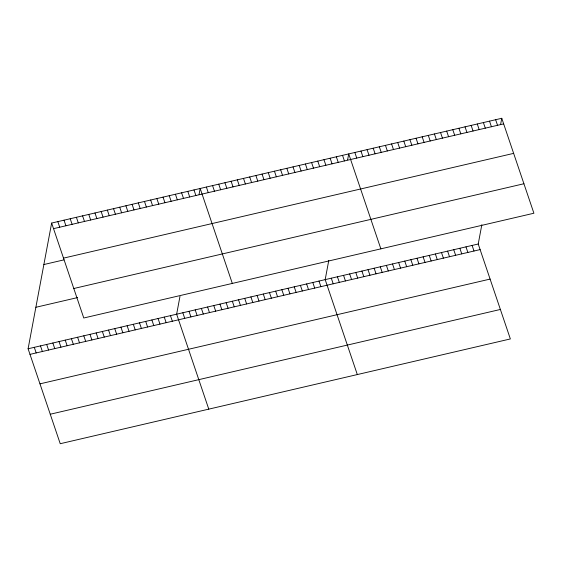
<?xml version="1.0" encoding="UTF-8"?>
<svg xmlns="http://www.w3.org/2000/svg" width="562" height="562" viewBox="0 0 562 562"><rect width="100%" height="100%" fill="white"/><g stroke="black" fill="none" stroke-linecap="round" stroke-linejoin="round"><path stroke-width="0.84" d="M481.831 224.744L478.227 244.006L510.359 338.942L60.232 443.713L28.1 348.77L51.641 223.058L501.768 118.287L533.9 213.23L83.773 317.994L51.641 223.058M179.973 296.42L176.644 314.2L208.776 409.136M199.074 194.41L200.184 188.481L232.317 283.424M328.791 260.368L325.18 279.623L357.32 374.566M347.611 159.84L348.721 153.911L380.86 248.847M500.658 124.216L501.768 118.287M53.531 228.65L503.657 123.886M63.513 258.134L513.64 153.37M43.871 264.54L63.984 259.862M73.798 288.51L523.917 183.746M35.87 307.288L77.647 297.565M28.1 348.77L478.227 244.006M29.997 354.369L480.124 249.598M39.972 383.853L490.099 279.082M50.257 414.229L500.384 309.458M495.642 119.713L497.539 125.312M489.523 121.139L491.413 126.738M483.397 122.565L485.294 128.157M477.279 123.991L479.175 129.583M471.16 125.417L473.049 131.009M465.034 126.836L466.931 132.435M458.915 128.262L460.805 133.861M452.789 129.689L454.686 135.287M446.671 131.115L448.567 136.707M440.545 132.541L442.442 138.133M434.426 133.96L436.323 139.559M472.101 245.432L473.998 251.024M428.307 135.386L430.197 140.985M465.982 246.858L467.879 252.45M422.181 136.812L424.078 142.411M459.864 248.278L461.753 253.876M416.063 138.238L417.952 143.837M453.738 249.704L455.634 255.303M409.937 139.664L411.834 145.256M447.619 251.13L449.509 256.729M403.818 141.09L405.715 146.682M441.493 252.556L443.39 258.148M397.699 142.509L399.589 148.108M435.374 253.982L437.271 259.574M391.573 143.935L393.47 149.534M429.256 255.401L431.145 261M385.455 145.361L387.344 150.96M423.13 256.827L425.027 262.426M379.329 146.787L381.226 152.379M417.011 258.253L418.901 263.852M373.21 148.213L375.107 153.805M410.885 259.679L412.782 265.278M367.084 149.64L368.981 155.231M404.766 261.105L406.656 266.697M360.966 151.059L362.862 156.657M398.641 262.531L400.537 268.123M354.847 152.485L356.737 158.084M392.522 263.95L394.419 269.549M386.403 265.376L388.293 270.975M342.532 155.351L344.429 160.95M380.277 266.802L382.174 272.401M336.343 156.791L338.24 162.39M374.159 268.229L376.048 273.82M368.033 269.655L369.929 275.247M330.154 158.231L332.051 163.83M361.914 271.081L363.811 276.673M323.965 159.671L325.862 165.27M355.795 272.5L357.685 278.099M317.776 161.111L319.673 166.71M349.669 273.926L351.566 279.525M311.587 162.551L313.484 168.15M343.551 275.352L345.44 280.951M305.398 163.992L307.295 169.591M337.425 276.778L339.322 282.37M299.209 165.432L301.106 171.031M331.306 278.204L333.196 283.796M293.02 166.879L294.917 172.471M286.831 168.319L288.728 173.911M318.991 281.07L320.888 286.662M280.642 169.759L282.538 175.351M312.802 282.51L314.699 288.102M274.453 171.199L276.342 176.791M306.613 283.95L308.51 289.542M268.264 172.639L270.153 178.231M300.424 285.391L302.321 290.983M262.075 174.08L263.964 179.671M294.235 286.831L296.132 292.423M255.886 175.52L257.775 181.112M288.046 288.271L289.943 293.863M249.697 176.96L251.586 182.559M281.857 289.711L283.754 295.303M243.508 178.4L245.397 183.999M275.668 291.151L277.565 296.75M237.319 179.84L239.208 185.439M269.479 292.591L271.376 298.19M231.13 181.28L233.019 186.879M263.29 294.031L265.187 299.63M224.94 182.72L226.83 188.319M257.101 295.472L258.998 301.07M218.751 184.16L220.641 189.759M250.912 296.912L252.809 302.511M212.562 185.6L214.452 191.199M244.723 298.352L246.62 303.951M206.373 187.041L208.263 192.64M238.534 299.792L240.431 305.391M232.345 301.232L234.242 306.831M193.988 189.921L195.885 195.52M226.156 302.672L228.053 308.271M187.799 191.368L189.696 196.96M219.967 304.112L221.864 309.711M181.61 192.808L183.507 198.4M213.778 305.559L215.675 311.151M175.421 194.248L177.318 199.84M207.589 307L209.478 312.591M169.232 195.688L171.129 201.28M201.4 308.44L203.289 314.032M163.043 197.129L164.94 202.72M195.211 309.88L197.1 315.472M156.854 198.569L158.751 204.161M189.022 311.32L190.911 316.912M150.665 200.009L152.562 205.601M182.833 312.76L184.722 318.352M144.476 201.449L146.373 207.048M138.287 202.889L140.184 208.488M170.455 315.64L172.344 321.239M132.098 204.329L133.995 209.928M164.266 317.08L166.155 322.679M125.909 205.769L127.806 211.368M158.077 318.521L159.966 324.119M119.72 207.209L121.617 212.808M151.888 319.961L153.777 325.56M113.531 208.65L115.428 214.248M145.698 321.401L147.588 327M107.342 210.09L109.239 215.689M139.509 322.841L141.399 328.44M101.153 211.53L103.05 217.129M133.32 324.281L135.21 329.88M94.964 212.97L96.861 218.569M127.124 325.721L129.021 331.32M88.775 214.417L90.672 220.009M120.935 327.161L122.832 332.76M82.586 215.857L84.483 221.449M114.746 328.608L116.643 334.2M76.397 217.297L78.294 222.889M108.557 330.049L110.454 335.64M70.208 218.737L72.105 224.329M102.368 331.489L104.265 337.081M64.019 220.178L65.909 225.769M96.179 332.929L98.076 338.521M57.83 221.618L59.72 227.21M89.99 334.369L91.887 339.961M83.801 335.809L85.698 341.401M77.612 337.249L79.509 342.841M71.423 338.689L73.32 344.288M65.234 340.129L67.131 345.728M59.045 341.57L60.942 347.168M52.856 343.01L54.753 348.609M46.667 344.45L48.564 350.049M40.478 345.89L42.375 351.489M34.289 347.33L36.186 352.929"/></g></svg>
